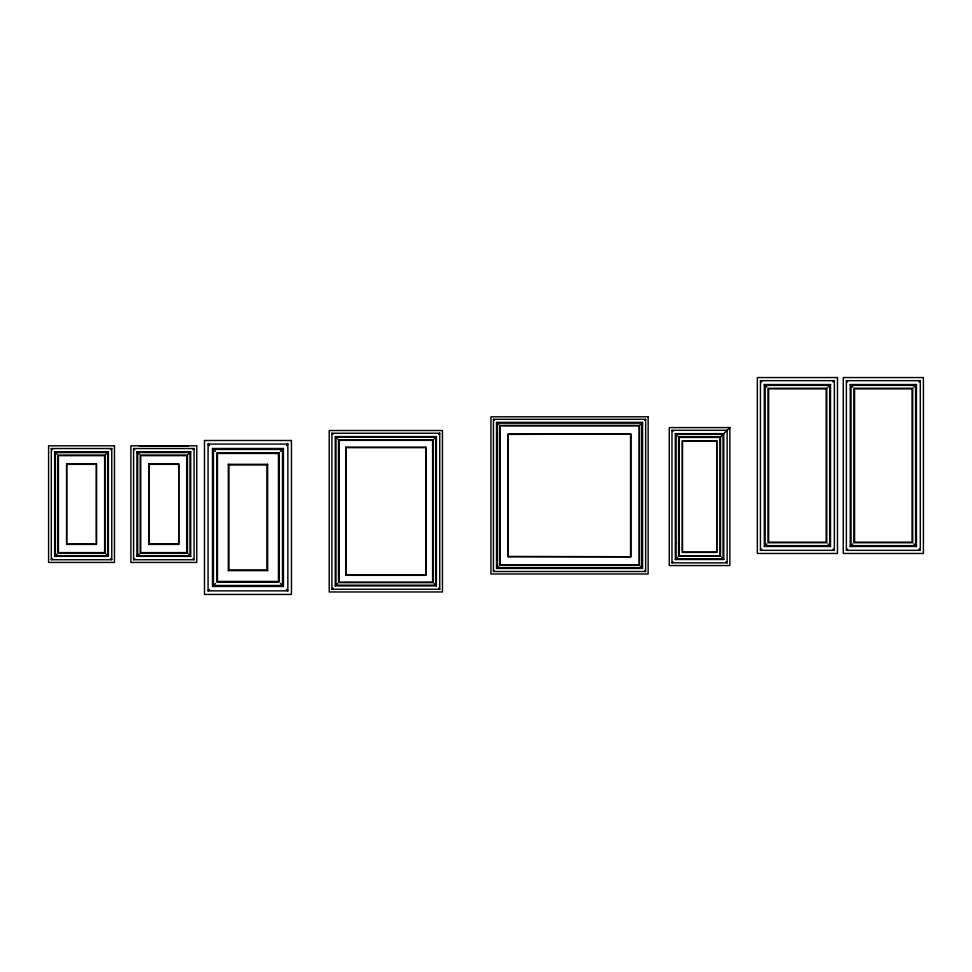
<?xml version="1.0" encoding="UTF-8"?>
<svg xmlns="http://www.w3.org/2000/svg" width="972" height="972" viewBox="0 0 972 972"><rect width="100%" height="100%" fill="white"/><g stroke="black" fill="none" stroke-linecap="round" stroke-linejoin="round"><path stroke-width="1.46" d="M682.393 552.436L682.393 440.717L716.729 440.717L716.729 552.436L682.393 552.436L682.393 440.717M96.435 544.405L96.435 463.851L66.643 463.851L66.643 544.405L96.435 544.405L96.435 463.851M106.155 454.131L108.402 451.883L54.663 451.883L54.663 556.373L108.402 556.373L108.402 451.883M110.638 449.659L111.756 448.529L51.309 448.529L51.309 559.726L111.756 559.726L111.756 448.529M51.309 559.726L52.439 558.596M54.663 556.373L56.911 554.125M66.643 544.405L66.643 463.851M178.727 544.405L178.727 463.851L148.935 463.851L148.935 544.405L178.727 544.405L178.727 463.851M188.459 454.131L190.706 451.883L136.955 451.883L136.955 556.373L190.706 556.373L190.706 451.883M192.93 449.659L194.06 448.529L133.601 448.529L133.601 559.726L194.06 559.726L194.06 448.529M133.601 559.726L134.731 558.596M136.955 556.373L139.215 554.125M148.935 544.405L148.935 463.851M267.628 570.625L266.984 569.969L266.984 464.944L267.628 464.3L228.299 464.3L228.299 570.625L267.628 570.625L267.628 464.3M280.471 451.458L283.435 448.493L212.491 448.493L212.491 586.432L283.435 586.432L283.435 448.493M286.375 445.553L287.858 444.07L208.069 444.07L208.069 590.855L287.858 590.855L287.858 444.07M208.069 590.855L209.551 589.372M212.491 586.432L215.456 583.455M228.299 570.625L228.942 569.969L228.942 464.944L228.299 464.3M425.797 575.315L425.797 447.169L345.85 447.169L345.85 575.315L425.797 575.315L425.797 447.169M434.132 438.834L436.379 436.586L335.267 436.586L335.267 585.897L436.379 585.897L436.379 436.586M438.603 434.363L439.733 433.233L331.914 433.233L331.914 589.251L439.733 589.251L439.733 433.233M331.914 589.251L333.044 588.121M335.267 585.897L337.515 583.65M345.85 575.315L345.85 447.169M493.436 571.512L493.436 419.297L645.651 419.297L645.651 571.512L493.436 571.512L494.481 570.467M496.522 568.426L642.565 568.426L642.565 422.383L496.522 422.383L496.522 568.426L498.587 566.36M508.198 556.749L508.198 434.059L630.889 434.059L630.889 556.749L508.198 556.749L508.198 434.059M508.526 434.387L630.889 434.059M640.499 424.448L642.565 422.383M644.606 420.341L645.651 419.297M716.729 552.436L716.729 440.717M720.009 437.436L720.009 555.717L679.112 555.717L679.112 437.436L720.009 437.436L729.838 427.595L729.838 565.558L669.271 565.558L669.271 427.595L729.838 427.595M827.913 387.123L830.501 384.535L764.308 384.535L764.308 546.483L830.501 546.483L830.501 384.535M833.065 381.984L834.365 380.684L760.444 380.684L760.444 550.334L834.365 550.334L834.365 380.684M671.98 562.849L671.98 430.304L727.129 430.304L727.129 562.849L671.98 562.849L673.11 561.719M675.333 559.495L675.333 433.658L723.776 433.658L723.776 559.495L675.333 559.495L677.581 557.248M913.838 387.123L916.426 384.535L850.233 384.535L850.233 546.483L916.426 546.483L916.426 384.535M918.99 381.984L920.29 380.684L846.369 380.684L846.369 550.334L920.29 550.334L920.29 380.684M760.444 550.334L761.744 549.046M764.308 546.483L766.896 543.895M846.369 550.334L847.669 549.046M850.233 546.483L852.808 543.895M682.721 441.045L716.4 441.045M139.336 446.197L188.325 446.197M346.336 447.655L425.311 447.655M67.129 464.349L95.936 464.349M149.433 464.349L178.24 464.349M228.942 464.944L266.984 464.944M67.129 543.907L95.936 543.907M149.433 543.907L178.24 543.907M682.721 552.108L716.4 552.108M508.526 556.421L630.889 556.749M228.942 569.969L266.984 569.969M346.336 574.829L425.311 574.829M846.369 380.684L847.669 381.984M850.233 384.535L852.808 387.123M760.444 380.684L761.744 381.984M764.308 384.535L766.896 387.123M913.838 543.895L916.426 546.483M918.99 549.046L920.29 550.334M827.913 543.895L830.501 546.483M833.065 549.046L834.365 550.334M671.98 430.304L673.11 431.434M675.333 433.658L677.581 435.906M721.528 557.248L723.776 559.495M725.999 561.719L727.129 562.849M493.436 419.297L494.481 420.341M496.522 422.383L498.587 424.448M640.499 566.36L642.565 568.426M644.606 570.467L645.651 571.512M331.914 433.233L333.044 434.363M335.267 436.586L337.515 438.834M434.132 583.65L436.379 585.897M438.603 588.121L439.733 589.251M208.069 444.07L209.551 445.553M212.491 448.493L215.456 451.458M280.471 583.455L283.435 586.432M286.375 589.372L287.858 590.855M133.601 448.529L134.731 449.659M136.955 451.883L139.215 454.131M188.459 554.125L190.706 556.373M192.93 558.596L194.06 559.726M51.309 448.529L52.439 449.659M54.663 451.883L56.911 454.131M106.155 554.125L108.402 556.373M110.638 558.596L111.756 559.726M630.561 434.387L630.561 556.421M676.05 543.227L676.05 558.766L723.059 558.766L723.059 434.387L676.05 434.387L676.05 543.227M678.578 543.227L678.578 556.251L720.531 556.251L720.531 436.902L678.578 436.902L678.578 543.227M837.475 377.561L757.334 377.561L757.334 553.457L837.475 553.457L837.475 377.561M923.4 377.561L843.259 377.561L843.259 553.457L923.4 553.457L923.4 377.561M829.675 385.374L765.134 385.374L765.134 545.657L829.675 545.657L829.675 385.374M915.6 385.374L851.059 385.374L851.059 545.657L915.6 545.657L915.6 385.374M826.771 388.265L768.038 388.265L768.038 542.753L826.771 542.753L826.771 388.265M912.696 388.265L853.963 388.265L853.963 542.753L912.696 542.753L912.696 388.265M826.164 388.885L768.645 388.885L768.645 542.145L826.164 542.145L826.164 388.885M912.088 388.885L854.57 388.885L854.57 542.145L912.088 542.145L912.088 388.885M648.142 416.806L490.945 416.806L490.945 574.002L648.142 574.002L648.142 416.806M641.897 423.051L497.19 423.051L497.19 567.757L641.897 567.757L641.897 423.051M639.576 425.372L499.511 425.372L499.511 565.437L639.576 565.437L639.576 425.372M639.09 425.858L499.997 425.858L499.997 564.951L639.09 564.951L639.09 425.858M442.442 430.523L329.204 430.523L329.204 591.96L442.442 591.96L442.442 430.523M435.663 437.303L335.984 437.303L335.984 585.18L435.663 585.18L435.663 437.303M433.135 439.83L338.511 439.83L338.511 582.653L433.135 582.653L433.135 439.83M291.442 440.486L204.485 440.486L204.485 594.439L291.442 594.439L291.442 440.486M432.613 440.365L339.046 440.365L339.046 582.119L432.613 582.119L432.613 440.365M114.465 445.82L48.6 445.82L48.6 562.436L114.465 562.436L114.465 445.82M196.769 445.82L130.892 445.82L130.892 562.436L196.769 562.436L196.769 445.82M282.488 449.441L213.439 449.441L213.439 585.472L282.488 585.472L282.488 449.441M107.685 452.6L55.38 452.6L55.38 555.656L107.685 555.656L107.685 452.6M189.99 452.6L137.684 452.6L137.684 555.656L189.99 555.656L189.99 452.6M279.146 452.782L216.78 452.782L216.78 582.143L279.146 582.143L279.146 452.782M278.454 453.474L217.473 453.474L217.473 581.45L278.454 581.45L278.454 453.474M105.158 455.127L57.907 455.127L57.907 553.129L105.158 553.129L105.158 455.127M187.462 455.127L140.199 455.127L140.199 553.129L187.462 553.129L187.462 455.127M104.636 455.661L58.442 455.661L58.442 552.606L104.636 552.606L104.636 455.661M186.928 455.661L140.733 455.661L140.733 552.606L186.928 552.606L186.928 455.661"/></g></svg>
